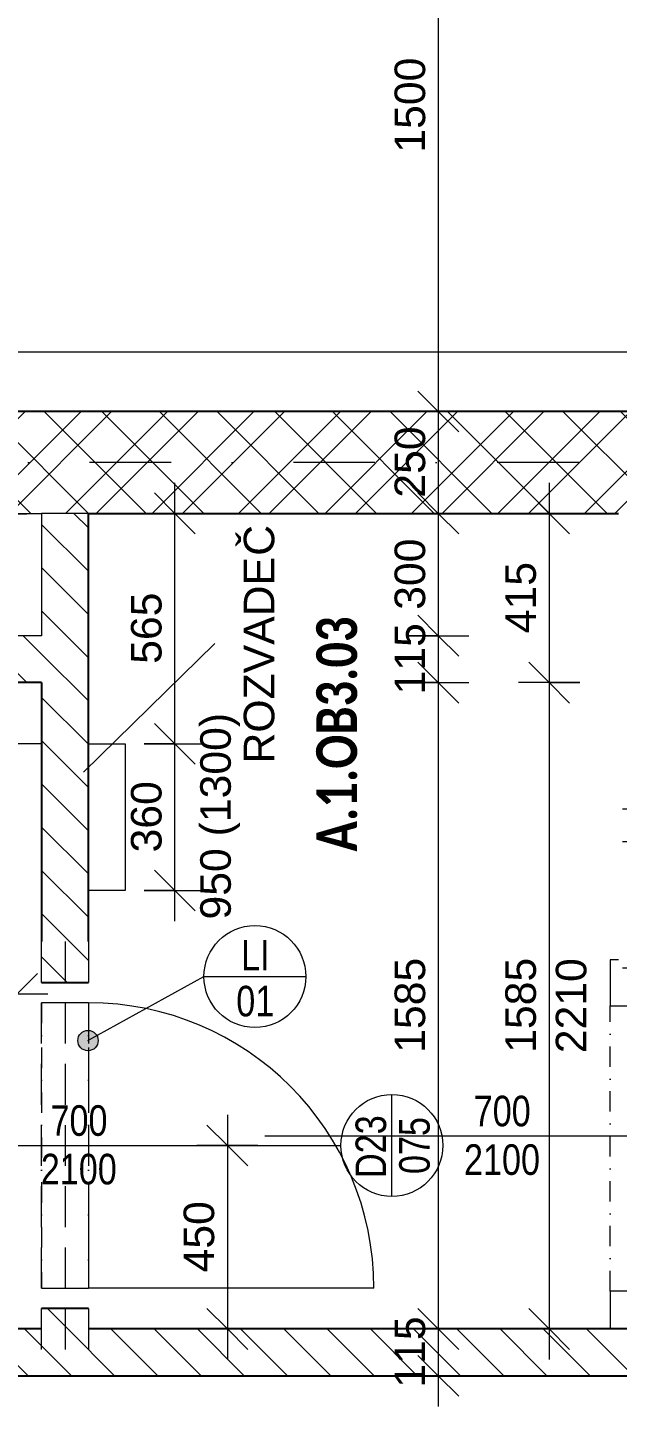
# Model space of a CAD drawing. Header units: millimetres. Extents: x -2616 to 42510, y -3604 to 14792.
# Drawn here: x 17450 to 18897, y 4535 to 7916 of the extents above; entities that cross this region are included whole.
import ezdxf

# ---------------------------------------------------------------- set-up
doc = ezdxf.new("R2010")
doc.units = ezdxf.units.MM
for name, pattern in [('HA_Dash_3mm-S1mm', [150, 100, -50]), ('HA_DashDot_10mm-S3mm', [500, 200, -150, 0, -150]), ('HA_DashDot_2_2mm-S0_6mm', [110, 50, -30, 0, -30])]:
    doc.linetypes.add(name, pattern=pattern)
for name, color, linetype, lineweight in [('A-____-____-DIMS', 9, 'Continuous', 5), ('A-____-____-DIMS-50', 9, 'Continuous', 5), ('A-AREA-____-IDEN', 9, 'Continuous', 9), ('A-DETL-____-THIN', 9, 'Continuous', 9), ('A-DETL-GENF-OTLN', 9, 'Continuous', 9), ('A-DOOR-____-IDEN', 9, 'Continuous', 9), ('A-DOOR-____-MCUT', 9, 'HA_DashDot_2_2mm-S0_6mm', 9), ('A-DOOR-____-OTLN', 9, 'Continuous', 9), ('A-DOOR-FRAM-MCUT', 9, 'Continuous', 9), ('A-GENM-____-HDLN', 9, 'HA_Dash_3mm-S1mm', 9), ('A-GENM-____-IDEN', 9, 'Continuous', 9), ('A-GENM-____-OTLN', 9, 'Continuous', 9), ('A-WALL-____-MCUT', 9, 'Continuous', 25), ('A-WALL-____-PATT', 9, 'Continuous', 25), ('G-____-____-TEXT', 9, 'Continuous', 5), ('I-WALL-____-MCUT', 9, 'Continuous', 25), ('I-WALL-____-OTLN', 9, 'Continuous', 9), ('S-GRID-____-OTLN', 9, 'Continuous', 5)]:
    doc.layers.add(name, color=color, linetype=linetype, lineweight=lineweight)
doc.styles.add('Arial_1', font='arial.ttf', dxfattribs={"height": 75})
doc.styles.add('Arial_2', font='arial.ttf', dxfattribs={"width": 0.8, "height": 75})
doc.styles.add('Calibri_B', font='calibrib.ttf', dxfattribs={"width": 0.8, "height": 100})
doc.dimstyles.new('Inner_Dimensions', dxfattribs={"dimscale": 304.8, "dimtxt": 76.519455, "dimasz": 0.328084, "dimexe": 0.246063, "dimexo": 0.0625, "dimgap": 0.032808, "dimtad": 1, "dimdec": 0, "dimzin": 0, "dimdsep": 46, "dimtxsty": 'Arial_1', "dimblk1": 'OBLIQUE', "dimblk2": 'OBLIQUE', "dimsah": 1, "dimcen": 0.09, "dimdle": 0.246063, "dimazin": 0, "dimtfac": 1, "dimtdec": 4, "dimtix": 1, "dimtmove": 0, "dimatfit": 3, "dimfxl": 0.246063, "dimfxlon": 1, "dimtvp": 1, "dimtolj": 1, "dimtzin": 0, "dimlwd": 9, "dimlwe": 9, "dimarcsym": 2})
pattern_1 = [(135, (0, 0), (-53.033, -53.033), [])]

# ---------------------------------------------------------------- blocks, each defined once
blk = doc.blocks.new('HA_DR_Single_Swing_Solid - In_OJ_700x2100-2215883-DSP_1NP-A')
at = {"layer": 'A-DOOR-____-MCUT'}
for p, q in [((-350, 57.5), (350, 57.5)), ((-350, -57.5), (350, -57.5))]:
    blk.add_line(p, q, dxfattribs=at)
at = {"layer": 'A-DOOR-____-OTLN', "lineweight": 5}
blk.add_line((350, 757.5), (350, 57.5), dxfattribs=at)
blk.add_arc((350, 57.5), 700, 90, 180, dxfattribs=at)
at = {"layer": 'A-DOOR-FRAM-MCUT'}
for p, q in [((-350, 57.5), (-350, -57.5)), ((350, -57.5), (350, 57.5))]:
    blk.add_line(p, q, dxfattribs=at)
blk = doc.blocks.new('HA_DR_Single_SlidingToPocket_Solid - In_OJ_700x2100-2195884-DSP_1NP-A')
at = {"layer": 'A-DOOR-____-MCUT'}
for p, q in [((-350, 77.5), (350, 77.5)), ((-350, -77.5), (350, -77.5))]:
    blk.add_line(p, q, dxfattribs=at)
at = {"layer": 'A-DOOR-____-MCUT', "linetype": 'Continuous', "lineweight": 5}
for p, q in [((720, 18.6), (-20, 18.6)), ((-20, 18.6), (-20, -20)), ((720, -20), (720, 18.6)), ((-20, -20), (350, -20)), ((442.5, -20), (720, -20)), ((100, -177.5), (-100, -177.5)), ((100, -177.5), (7.6, -230.8))]:
    blk.add_line(p, q, dxfattribs=at)
at = {"layer": 'A-DOOR-FRAM-MCUT'}
for p, q in [((-350, 77.5), (-442.5, 77.5)), ((-350, 20), (-350, 77.5)), ((462.5, 77.5), (350, 77.5)), ((350, 77.5), (350, 20)), ((462.5, 57.5), (462.5, 77.5)), ((442.5, 20), (442.5, 47.5)), ((752.5, 47.5), (752.5, 20)), ((832.5, 20), (832.5, 47.5)), ((-370, -20), (-370, 20)), ((-370, 20), (-350, 20)), ((350, 20), (442.5, 20)), ((752.5, 20), (832.5, 20)), ((-350, -20), (-370, -20)), ((-350, -77.5), (-350, -20)), ((442.5, -20), (350, -20)), ((350, -20), (350, -77.5)), ((442.5, -47.5), (442.5, -20)), ((752.5, -20), (752.5, -47.5)), ((832.5, -20), (752.5, -20)), ((832.5, -47.5), (832.5, -20)), ((462.5, -77.5), (462.5, -57.5)), ((-442.5, -77.5), (-350, -77.5)), ((350, -77.5), (462.5, -77.5))]:
    blk.add_line(p, q, dxfattribs=at)
blk = doc.blocks.new('HA_GM_Shaft_Rectangle - Default-2246622-DSP_1NP-A')
at = {"layer": 'A-DETL-GENF-OTLN'}
for p, q in [((30, -30), (1160, 0)), ((0, -300), (30, -30))]:
    blk.add_line(p, q, dxfattribs=at)
at = {"layer": 'A-GENM-____-OTLN'}
for p, q in [((0, -300), (0, 0)), ((0, 0), (1160, 0)), ((1160, 0), (1160, -300)), ((1160, -300), (0, -300))]:
    blk.add_line(p, q, dxfattribs=at)
blk = doc.blocks.new('TB_Porotherm KP11_5_1000mm - TB_Porotherm KP11_5_1000mm-1965691-DSP_1NP-A')
at = {"layer": 'A-GENM-____-HDLN'}
for p, q in [((-500, 57.5), (500, 57.5)), ((-500, 0), (500, 0)), ((500, -57.5), (-500, -57.5))]:
    blk.add_line(p, q, dxfattribs=at)
blk = doc.blocks.new('DIMBLOCK101-DSP_1NP-A')
at = {"layer": 'A-____-____-DIMS-50', "lineweight": 9}
for p, q in [((18458.1, 8475), (18408.1, 8525)), ((18533.1, 8475), (18383.1, 8475)), ((18458.1, 8475), (18458.1, 6975)), ((18458.1, 8475), (18508.1, 8425)), ((18458.1, 8475), (18533.1, 8475)), ((18458.1, 6975), (18408.1, 7025)), ((18533.1, 6975), (18383.1, 6975)), ((18458.1, 6975), (18508.1, 6925)), ((18458.1, 6975), (18533.1, 6975))]:
    blk.add_line(p, q, dxfattribs=at)
at = {"layer": 'A-____-____-DIMS-50', "color": 0, "lineweight": 9, "insert": (18350.8, 7609.6), "char_height": 75, "width": 276.883, "attachment_point": 1, "rotation": 90, "line_spacing_factor": 0.941778, "style": 'Arial_1'}
blk.add_mtext('1500', dxfattribs=at)
blk = doc.blocks.new('_Oblique')
at = {"color": 0, "linetype": 'ByBlock', "lineweight": -2}
blk.add_line((-0.5, -0.5), (0.5, 0.5), dxfattribs=at)
blk = doc.blocks.new('DIMBLOCK102-DSP_1NP-A')
at = {"layer": 'A-____-____-DIMS-50', "lineweight": 9}
for p, q in [((18458.1, 6975), (18408.1, 7025)), ((18533.1, 6975), (18383.1, 6975)), ((18458.1, 6975), (18458.1, 6725)), ((18458.1, 6975), (18508.1, 6925)), ((18458.1, 6975), (18533.1, 6975)), ((18458.1, 6725), (18408.1, 6775)), ((18383.1, 6725), (18533.1, 6725)), ((18458.1, 6725), (18383.1, 6725)), ((18458.1, 6725), (18508.1, 6675))]:
    blk.add_line(p, q, dxfattribs=at)
at = {"layer": 'A-____-____-DIMS-50', "color": 0, "lineweight": 9, "insert": (18350.8, 6763.5), "char_height": 75, "width": 207.662, "attachment_point": 1, "rotation": 90, "line_spacing_factor": 0.941778, "style": 'Arial_1'}
blk.add_mtext('250', dxfattribs=at)
blk = doc.blocks.new('DIMBLOCK103-DSP_1NP-A')
at = {"layer": 'A-____-____-DIMS-50', "lineweight": 9}
for p, q in [((18458.1, 6725), (18408.1, 6775)), ((18383.1, 6725), (18533.1, 6725)), ((18458.1, 6725), (18383.1, 6725)), ((18458.1, 6725), (18458.1, 6425)), ((18458.1, 6725), (18508.1, 6675)), ((18458.1, 6425), (18408.1, 6475)), ((18383.1, 6425), (18533.1, 6425)), ((18458.1, 6425), (18383.1, 6425)), ((18458.1, 6425), (18508.1, 6375))]:
    blk.add_line(p, q, dxfattribs=at)
at = {"layer": 'A-____-____-DIMS-50', "color": 0, "lineweight": 9, "insert": (18350.8, 6488.5), "char_height": 75, "width": 207.662, "attachment_point": 1, "rotation": 90, "line_spacing_factor": 0.941778, "style": 'Arial_1'}
blk.add_mtext('300', dxfattribs=at)
blk = doc.blocks.new('DIMBLOCK104-DSP_1NP-A')
at = {"layer": 'A-____-____-DIMS-50', "lineweight": 9}
for p, q in [((18458.1, 6425), (18408.1, 6475)), ((18383.1, 6425), (18533.1, 6425)), ((18458.1, 6425), (18383.1, 6425)), ((18458.1, 6425), (18458.1, 6310)), ((18458.1, 6425), (18508.1, 6375)), ((18458.1, 6310), (18408.1, 6360)), ((18383.1, 6310), (18533.1, 6310)), ((18458.1, 6310), (18383.1, 6310)), ((18458.1, 6310), (18508.1, 6260))]:
    blk.add_line(p, q, dxfattribs=at)
at = {"layer": 'A-____-____-DIMS-50', "color": 0, "lineweight": 9, "insert": (18350.8, 6281), "char_height": 75, "width": 207.662, "attachment_point": 1, "rotation": 90, "line_spacing_factor": 0.941778, "style": 'Arial_1'}
blk.add_mtext('115', dxfattribs=at)
blk = doc.blocks.new('DIMBLOCK105-DSP_1NP-A')
at = {"layer": 'A-____-____-DIMS-50', "lineweight": 9}
for p, q in [((18458.1, 6310), (18408.1, 6360)), ((18383.1, 6310), (18533.1, 6310)), ((18458.1, 6310), (18383.1, 6310)), ((18458.1, 6310), (18458.1, 4725)), ((18458.1, 6310), (18508.1, 6260)), ((18458.1, 4725), (18408.1, 4775)), ((18533.1, 4725), (18383.1, 4725)), ((18458.1, 4725), (18508.1, 4675)), ((18458.1, 4725), (18533.1, 4725))]:
    blk.add_line(p, q, dxfattribs=at)
at = {"layer": 'A-____-____-DIMS-50', "color": 0, "lineweight": 9, "insert": (18350.8, 5402.1), "char_height": 75, "width": 276.883, "attachment_point": 1, "rotation": 90, "line_spacing_factor": 0.941778, "style": 'Arial_1'}
blk.add_mtext('1585', dxfattribs=at)
blk = doc.blocks.new('DIMBLOCK106-DSP_1NP-A')
at = {"layer": 'A-____-____-DIMS-50', "lineweight": 9}
for p, q in [((18458.1, 4725), (18408.1, 4775)), ((18533.1, 4725), (18383.1, 4725)), ((18458.1, 4725), (18458.1, 4535)), ((18458.1, 4725), (18508.1, 4675)), ((18458.1, 4725), (18533.1, 4725)), ((18458.1, 4610), (18408.1, 4660)), ((18533.1, 4610), (18383.1, 4610)), ((18458.1, 4610), (18508.1, 4560)), ((18458.1, 4610), (18533.1, 4610))]:
    blk.add_line(p, q, dxfattribs=at)
at = {"layer": 'A-____-____-DIMS-50', "color": 0, "lineweight": 9, "insert": (18350.8, 4581), "char_height": 75, "width": 207.662, "attachment_point": 1, "rotation": 90, "line_spacing_factor": 0.941778, "style": 'Arial_1'}
blk.add_mtext('115', dxfattribs=at)
blk = doc.blocks.new('HA_TAG_Door_TypeMark_wDimensions - Scale50_Right with Bouble-921060-DSP_1NP-A')
at = {"layer": 'A-DOOR-____-IDEN'}
for p, q in [((0, 5), (0, -19.5)), ((-2.5, -22), (2.5, -22))]:
    blk.add_line(p, q, dxfattribs=at)
blk.add_circle((0, -22), 2.5, dxfattribs=at)
blk = doc.blocks.new('DIMBLOCK149-DSP_1NP-A')
at = {"layer": 'A-____-____-DIMS-50', "lineweight": 9}
for p, q in [((17940.6, 5250), (17940.6, 4650)), ((17940.6, 5175), (17890.6, 5225)), ((18015.6, 5175), (17865.6, 5175)), ((17940.6, 5175), (17990.6, 5125)), ((17940.6, 5175), (18015.6, 5175)), ((17940.6, 4725), (17890.6, 4775)), ((18015.6, 4725), (17865.6, 4725)), ((17940.6, 4725), (17990.6, 4675)), ((17940.6, 4725), (18015.6, 4725))]:
    blk.add_line(p, q, dxfattribs=at)
at = {"layer": 'A-____-____-DIMS-50', "color": 0, "lineweight": 9, "insert": (17833.2, 4863.5), "char_height": 75, "width": 207.662, "attachment_point": 1, "rotation": 90, "line_spacing_factor": 0.941778, "style": 'Arial_1'}
blk.add_mtext('450', dxfattribs=at)
blk = doc.blocks.new('DIMBLOCK164-DSP_1NP-A')
at = {"layer": 'A-____-____-DIMS-50', "lineweight": 9}
for p, q in [((12505, 7196.3), (12505, 7046.3)), ((12505, 7121.3), (12505, 7196.3)), ((12505, 7121.3), (12555, 7171.3)), ((19100, 7196.3), (19100, 7046.3)), ((19100, 7121.3), (19100, 7196.3)), ((19100, 7121.3), (19150, 7171.3)), ((12505, 7121.3), (12455, 7071.3)), ((12505, 7121.3), (19100, 7121.3)), ((19100, 7121.3), (19050, 7071.3))]:
    blk.add_line(p, q, dxfattribs=at)
at = {"layer": 'A-____-____-DIMS-50', "color": 0, "lineweight": 9, "insert": (15687.1, 7228.7), "char_height": 75, "width": 276.883, "attachment_point": 1, "line_spacing_factor": 0.941778, "style": 'Arial_1'}
blk.add_mtext('6595', dxfattribs=at)
blk = doc.blocks.new('DIMBLOCK171-DSP_1NP-A')
at = {"layer": 'A-____-____-DIMS-50', "lineweight": 9}
for p, q in [((17811.5, 6160), (17761.5, 6210)), ((17736.5, 6160), (17886.5, 6160)), ((17811.5, 6160), (17736.5, 6160)), ((17811.5, 5725), (17811.5, 6160)), ((17811.5, 6160), (17861.5, 6110)), ((17811.5, 5800), (17761.5, 5850)), ((17736.5, 5800), (17886.5, 5800)), ((17811.5, 5800), (17736.5, 5800)), ((17811.5, 5800), (17861.5, 5750))]:
    blk.add_line(p, q, dxfattribs=at)
at = {"layer": 'A-____-____-DIMS-50', "color": 0, "lineweight": 9, "insert": (17704.1, 5893.5), "char_height": 75, "width": 207.662, "attachment_point": 1, "rotation": 90, "line_spacing_factor": 0.941778, "style": 'Arial_1'}
blk.add_mtext('360', dxfattribs=at)
blk = doc.blocks.new('DIMBLOCK172-DSP_1NP-A')
at = {"layer": 'A-____-____-DIMS-50', "lineweight": 9}
for p, q in [((17811.5, 6160), (17811.5, 6800)), ((17811.5, 6725), (17761.5, 6775)), ((17736.5, 6725), (17886.5, 6725)), ((17811.5, 6725), (17736.5, 6725)), ((17811.5, 6725), (17861.5, 6675)), ((17811.5, 6160), (17761.5, 6210)), ((17736.5, 6160), (17886.5, 6160)), ((17811.5, 6160), (17736.5, 6160)), ((17811.5, 6160), (17861.5, 6110))]:
    blk.add_line(p, q, dxfattribs=at)
at = {"layer": 'A-____-____-DIMS-50', "color": 0, "lineweight": 9, "insert": (17704.1, 6356), "char_height": 75, "width": 207.662, "attachment_point": 1, "rotation": 90, "line_spacing_factor": 0.941778, "style": 'Arial_1'}
blk.add_mtext('565', dxfattribs=at)
blk = doc.blocks.new('HA_TAG_GM_Products - Generic-588599-DSP_1NP-A')
at = {"layer": 'A-GENM-____-IDEN'}
blk.add_line((-2.5, 0), (2.5, 0), dxfattribs=at)
blk.add_circle((0, 0), 2.5, dxfattribs=at)
blk = doc.blocks.new('DIMBLOCK235-DSP_1NP-A')
at = {"layer": 'A-____-____-DIMS-50', "lineweight": 9}
for p, q in [((16925, 5621.9), (16925, 5471.9)), ((16925, 5546.9), (16925, 5621.9)), ((17425, 5621.9), (17425, 5471.9)), ((17425, 5546.9), (17425, 5621.9)), ((16925, 5546.9), (16975, 5596.9)), ((17425, 5546.9), (17475, 5596.9)), ((16850, 5546.9), (17500, 5546.9)), ((16925, 5546.9), (16875, 5496.9)), ((17425, 5546.9), (17375, 5496.9))]:
    blk.add_line(p, q, dxfattribs=at)
at = {"layer": 'A-____-____-DIMS-50', "color": 0, "lineweight": 9, "insert": (17088.5, 5654.3), "char_height": 75, "width": 207.662, "attachment_point": 1, "line_spacing_factor": 0.941778, "style": 'Arial_1'}
blk.add_mtext('500', dxfattribs=at)
blk = doc.blocks.new('DIMBLOCK237-DSP_1NP-A')
at = {"layer": 'A-____-____-DIMS-50', "lineweight": 9}
for p, q in [((18729.9, 6800), (18729.9, 6310)), ((18729.9, 6725), (18679.9, 6775)), ((18804.9, 6725), (18654.9, 6725)), ((18729.9, 6725), (18779.9, 6675)), ((18729.9, 6725), (18804.9, 6725)), ((18729.9, 6310), (18679.9, 6360)), ((18804.9, 6310), (18654.9, 6310)), ((18729.9, 6310), (18779.9, 6260)), ((18729.9, 6310), (18804.9, 6310))]:
    blk.add_line(p, q, dxfattribs=at)
at = {"layer": 'A-____-____-DIMS-50', "color": 0, "lineweight": 9, "insert": (18622.5, 6431), "char_height": 75, "width": 207.662, "attachment_point": 1, "rotation": 90, "line_spacing_factor": 0.941778, "style": 'Arial_1'}
blk.add_mtext('415', dxfattribs=at)
blk = doc.blocks.new('DIMBLOCK238-DSP_1NP-A')
at = {"layer": 'A-____-____-DIMS-50', "lineweight": 9}
for p, q in [((18729.9, 6310), (18679.9, 6360)), ((18804.9, 6310), (18654.9, 6310)), ((18729.9, 6310), (18729.9, 4650)), ((18729.9, 6310), (18779.9, 6260)), ((18729.9, 6310), (18804.9, 6310)), ((18729.9, 4725), (18679.9, 4775)), ((18804.9, 4725), (18654.9, 4725)), ((18729.9, 4725), (18779.9, 4675)), ((18729.9, 4725), (18804.9, 4725))]:
    blk.add_line(p, q, dxfattribs=at)
at = {"layer": 'A-____-____-DIMS-50', "color": 0, "lineweight": 9, "insert": (18622.5, 5402.1), "char_height": 75, "width": 276.883, "attachment_point": 1, "rotation": 90, "line_spacing_factor": 0.941778, "style": 'Arial_1'}
blk.add_mtext('1585', dxfattribs=at)

msp = doc.modelspace()

# ---------------------------------------------------------------- hatches: boundary and pattern name
at = {"layer": 'A-GENM-____-IDEN'}
h = msp.add_hatch(color=256, dxfattribs=at)
edge = h.paths.add_edge_path()
edge.add_arc((17598.7, 5432.2), 25, 0, 360)
at = {"layer": 'A-WALL-____-PATT', "lineweight": 5}
h = msp.add_hatch(dxfattribs=at)
h.set_pattern_fill('FP_2', color=256, style=0, pattern_type=2)
h.set_pattern_definition([(45, (0, 0), (-106.066, 106.066), []), (45, (75, 0), (-106.066, 106.066), []), (315, (0, 0), (70.71068, 70.71068), [])])
h.paths.add_polyline_path([(8595, 6725), (11505, 6725), (11505, 6975), (8225, 6975), (8225, 6725), (8406.9, 6725)])
h.paths.add_polyline_path([(20950, 6725), (22060, 6725), (22060, 6975), (20100, 6975), (20100, 6725), (20312.6, 6725)])
h.paths.add_polyline_path([(15685, 6725), (19100, 6725), (19100, 6975), (12505, 6975), (12505, 6725), (15210.2, 6725)])
h = msp.add_hatch(dxfattribs=at)
h.set_pattern_fill('FP_3', color=256, style=0, pattern_type=2)
h.set_pattern_definition(pattern_1)
h.paths.add_polyline_path([(17600, 4725), (17600, 4775), (17485, 4775), (17485, 4725)])
h.paths.add_polyline_path([(17485, 5575), (17600, 5575), (17600, 6725), (17485, 6725), (17485, 5594.5)])
h = msp.add_hatch(dxfattribs=at)
h.set_pattern_fill('FP_3', color=256, style=0, pattern_type=2)
h.set_pattern_definition(pattern_1)
h.paths.add_polyline_path([(16325, 6310), (16389, 6310), (16389, 6425), (16325, 6425)])
h.paths.add_polyline_path([(16911, 6310), (17485, 6310), (17485, 6425), (16774.8, 6425), (16774.8, 6310)])
h = msp.add_hatch(dxfattribs=at)
h.set_pattern_fill('FP_3', color=256, style=0, pattern_type=2)
h.set_pattern_definition(pattern_1)
h.paths.add_polyline_path([(22561.2, 4610), (22590.5, 4725), (20250, 4725), (20250, 4610), (22013.4, 4610)])
h.paths.add_polyline_path([(16325, 4610), (19350, 4610), (19350, 4725), (16325, 4725)])

# ---------------------------------------------------------------- linework, layer by layer
at = {"layer": 'A-DETL-____-THIN'}
for p, q in [((17600, 5800), (17600, 6160)), ((17600, 6160), (17690, 6160)), ((17690, 6160), (17690, 5800)), ((17690, 5800), (17600, 5800))]:
    msp.add_line(p, q, dxfattribs=at)
at = {"layer": 'A-GENM-____-IDEN'}
msp.add_line((17598.7, 5432.2), (17883.2, 5589.1), dxfattribs=at)
msp.add_circle((17598.7, 5432.2), 25, dxfattribs=at)
at = {"layer": 'A-WALL-____-MCUT', "lineweight": 9}
msp.add_line((17600, 6725), (17485, 6725), dxfattribs=at)
at = {"layer": 'G-____-____-TEXT', "color": 250, "lineweight": 9}
msp.add_line((17587.6, 6090.1), (17909.9, 6406.2), dxfattribs=at)
at = {"layer": 'I-WALL-____-MCUT'}
for p, q in [((19100, 6975), (12505, 6975)), ((17600, 6725), (18900, 6725)), ((17600, 5675), (17600, 6725)), ((17485, 6310), (16653.1, 6310)), ((17485, 6310), (17485, 5675)), ((17485, 5575), (17600, 5575)), ((17600, 4775), (17485, 4775)), ((17485, 4725), (16425, 4725)), ((19175, 4725), (17600, 4725)), ((16325, 4610), (19175, 4610))]:
    msp.add_line(p, q, dxfattribs=at)
at = {"layer": 'I-WALL-____-OTLN'}
msp.add_line((17485, 6160), (16774.8, 6160), dxfattribs=at)
at = {"layer": 'S-GRID-____-OTLN', "linetype": 'HA_DashDot_10mm-S3mm', "lineweight": 9}
msp.add_line((24303.9, 6850), (-1016, 6850), dxfattribs=at)

# ---------------------------------------------------------------- block references
at = {"layer": 'A-DOOR-____-IDEN', "xscale": 49.99999999999998, "yscale": 49.99999999999998, "zscale": 49.99999999999998}
for p, rotation in [((18282.6, 5198.3), 89.99999999999991), ((17244.3, 5175), 89.99999999999972)]:
    msp.add_blockref('HA_TAG_Door_TypeMark_wDimensions - Scale50_Right with Bouble-921060-DSP_1NP-A', p, dxfattribs=dict(at, rotation=rotation))
at = {"layer": 'A-DOOR-____-OTLN'}
for name, p, rotation in [('HA_DR_Single_SlidingToPocket_Solid - In_OJ_700x2100-2195884-DSP_1NP-A', (18957.5, 5167.5), 89.9999999999998), ('HA_DR_Single_Swing_Solid - In_OJ_700x2100-2215883-DSP_1NP-A', (17542.5, 5175), 269.9999999999998)]:
    msp.add_blockref(name, p, dxfattribs=dict(at, rotation=rotation))
at = {"layer": 'A-GENM-____-IDEN', "xscale": 49.99999999999998, "yscale": 49.99999999999998, "zscale": 49.99999999999998}
msp.add_blockref('HA_TAG_GM_Products - Generic-588599-DSP_1NP-A', (18008.2, 5589.1), dxfattribs=at)
at = {"layer": 'A-GENM-____-OTLN', "lineweight": 5}
msp.add_blockref('HA_GM_Shaft_Rectangle - Default-2246622-DSP_1NP-A', (16325, 6725), dxfattribs=at)
at = {"layer": 'A-GENM-____-OTLN', "rotation": 270.0000000000001}
msp.add_blockref('TB_Porotherm KP11_5_1000mm - TB_Porotherm KP11_5_1000mm-1965691-DSP_1NP-A', (17542.5, 5175), dxfattribs=at)

# ---------------------------------------------------------------- texts
at = {"layer": 'A-AREA-____-IDEN', "lineweight": 5, "insert": (18158.7, 5895.7), "char_height": 100, "width": 715.105, "attachment_point": 1, "rotation": 90, "style": 'Calibri_B'}
msp.add_mtext('A.1.OB3.03', dxfattribs=at)
at = {"layer": 'A-DOOR-____-IDEN', "lineweight": 5, "char_height": 75, "attachment_point": 1, "rotation": 90}
for s, insert, width, style in [('2210', (18746.3, 5401.1), 288.607, 'Arial_1'), ('D23', (18255, 5095.2), 189.198, 'Arial_2'), ('075', (18362, 5104.8), 173.164, 'Arial_2')]:
    msp.add_mtext(s, dxfattribs=dict(at, insert=insert, width=width, style=style))
at = {"layer": 'A-DOOR-____-IDEN', "lineweight": 5, "char_height": 75, "attachment_point": 1, "style": 'Arial_2'}
for s, insert, width in [('700', (18544.9, 5296.9), 173.164), ('700', (17506.7, 5273.6), 173.164), ('2100', (18521.1, 5177.8), 230.886), ('2100', (17482.9, 5154.5), 230.886)]:
    msp.add_mtext(s, dxfattribs=dict(at, insert=insert, width=width))
at = {"layer": 'A-GENM-____-IDEN', "lineweight": 5, "char_height": 75, "attachment_point": 1, "style": 'Arial_2'}
for s, insert, width in [('LI', (17974.4, 5679.2), 86.582), ('01', (17962.4, 5566.5), 115.443)]:
    msp.add_mtext(s, dxfattribs=dict(at, insert=insert, width=width))
at = {"layer": 'G-____-____-TEXT', "color": 7, "lineweight": 9, "char_height": 75, "attachment_point": 1, "rotation": 90, "style": 'Arial_1'}
for s, insert, width in [('Č', (17980.8, 6621), 92.194), ('ROZVADE', (17980.8, 6111.7), 617.299), ('950 (1300)', (17874, 5729), 629.325)]:
    msp.add_mtext(s, dxfattribs=dict(at, insert=insert, width=width))

# ---------------------------------------------------------------- dimensions: what is measured, and where the dimension line sits
at = {"layer": 'A-____-____-DIMS', "lineweight": 9}
for base, p1, p2, override, picture, middle in [((18458.1, 6975), (18533.1, 8475), (18533.1, 6975), {"dimpost": '<>', "dimfxl": 1500}, 'DIMBLOCK101-DSP_1NP-A', (18409.9, 7725)), ((18458.1, 6725), (18533.1, 6975), (18383.1, 6725), {"dimpost": '<>', "dimfxl": 291.547595}, 'DIMBLOCK102-DSP_1NP-A', (18409.9, 6850)), ((17811.5, 6725), (17736.5, 6160), (17736.5, 6725), {"dimpost": '<>', "dimfxl": 565}, 'DIMBLOCK172-DSP_1NP-A', (17763.2, 6442.5)), ((18729.9, 6310), (18804.9, 6725), (18804.9, 6310), {"dimpost": '<>', "dimfxl": 415}, 'DIMBLOCK237-DSP_1NP-A', (18681.6, 6517.5)), ((18458.1, 6425), (18383.1, 6725), (18383.1, 6425), {"dimpost": '<>', "dimfxl": 300}, 'DIMBLOCK103-DSP_1NP-A', (18409.8, 6575)), ((18458.1, 6310), (18383.1, 6425), (18383.1, 6310), {"dimpost": '<>', "dimfxl": 115}, 'DIMBLOCK104-DSP_1NP-A', (18409.9, 6367.5)), ((18458.1, 4725), (18383.1, 6310), (18533.1, 4725), {"dimpost": '<>', "dimfxl": 1592.08197}, 'DIMBLOCK105-DSP_1NP-A', (18409.9, 5517.5)), ((18729.9, 4725), (18804.9, 6310), (18804.9, 4725), {"dimpost": '<>', "dimfxl": 1585}, 'DIMBLOCK238-DSP_1NP-A', (18681.6, 5517.5)), ((17811.5, 6160), (17736.5, 5800), (17736.5, 6160), {"dimpost": '<>', "dimfxl": 360}, 'DIMBLOCK171-DSP_1NP-A', (17763.2, 5980)), ((17940.6, 4725), (18015.6, 5175), (18015.6, 4725), {"dimpost": '<>', "dimfxl": 450}, 'DIMBLOCK149-DSP_1NP-A', (17892.3, 4950)), ((18458.1, 4610), (18533.1, 4725), (18533.1, 4610), {"dimpost": '<>', "dimfxl": 115}, 'DIMBLOCK106-DSP_1NP-A', (18409.9, 4667.5))]:
    dim = msp.add_linear_dim(base=base, p1=p1, p2=p2, angle=90, dimstyle='Inner_Dimensions', override=override, dxfattribs=at)
    dim.commit()
    dim.dimension.update_dxf_attribs({"geometry": picture, "text_midpoint": middle})
for base, p1, p2, override, picture, middle in [((19100, 7121.3), (12505, 7196.3), (19100, 7196.3), {"dimpost": '<>', "dimfxl": 6595}, 'DIMBLOCK164-DSP_1NP-A', (15802.5, 7169.6)), ((17425, 5546.9), (16925, 5621.9), (17425, 5621.9), {"dimpost": '<>', "dimfxl": 500}, 'DIMBLOCK235-DSP_1NP-A', (17175, 5595.2))]:
    dim = msp.add_linear_dim(base=base, p1=p1, p2=p2, dimstyle='Inner_Dimensions', override=override, dxfattribs=at)
    dim.commit()
    dim.dimension.update_dxf_attribs({"geometry": picture, "text_midpoint": middle})

doc.saveas('drawing.dxf')
